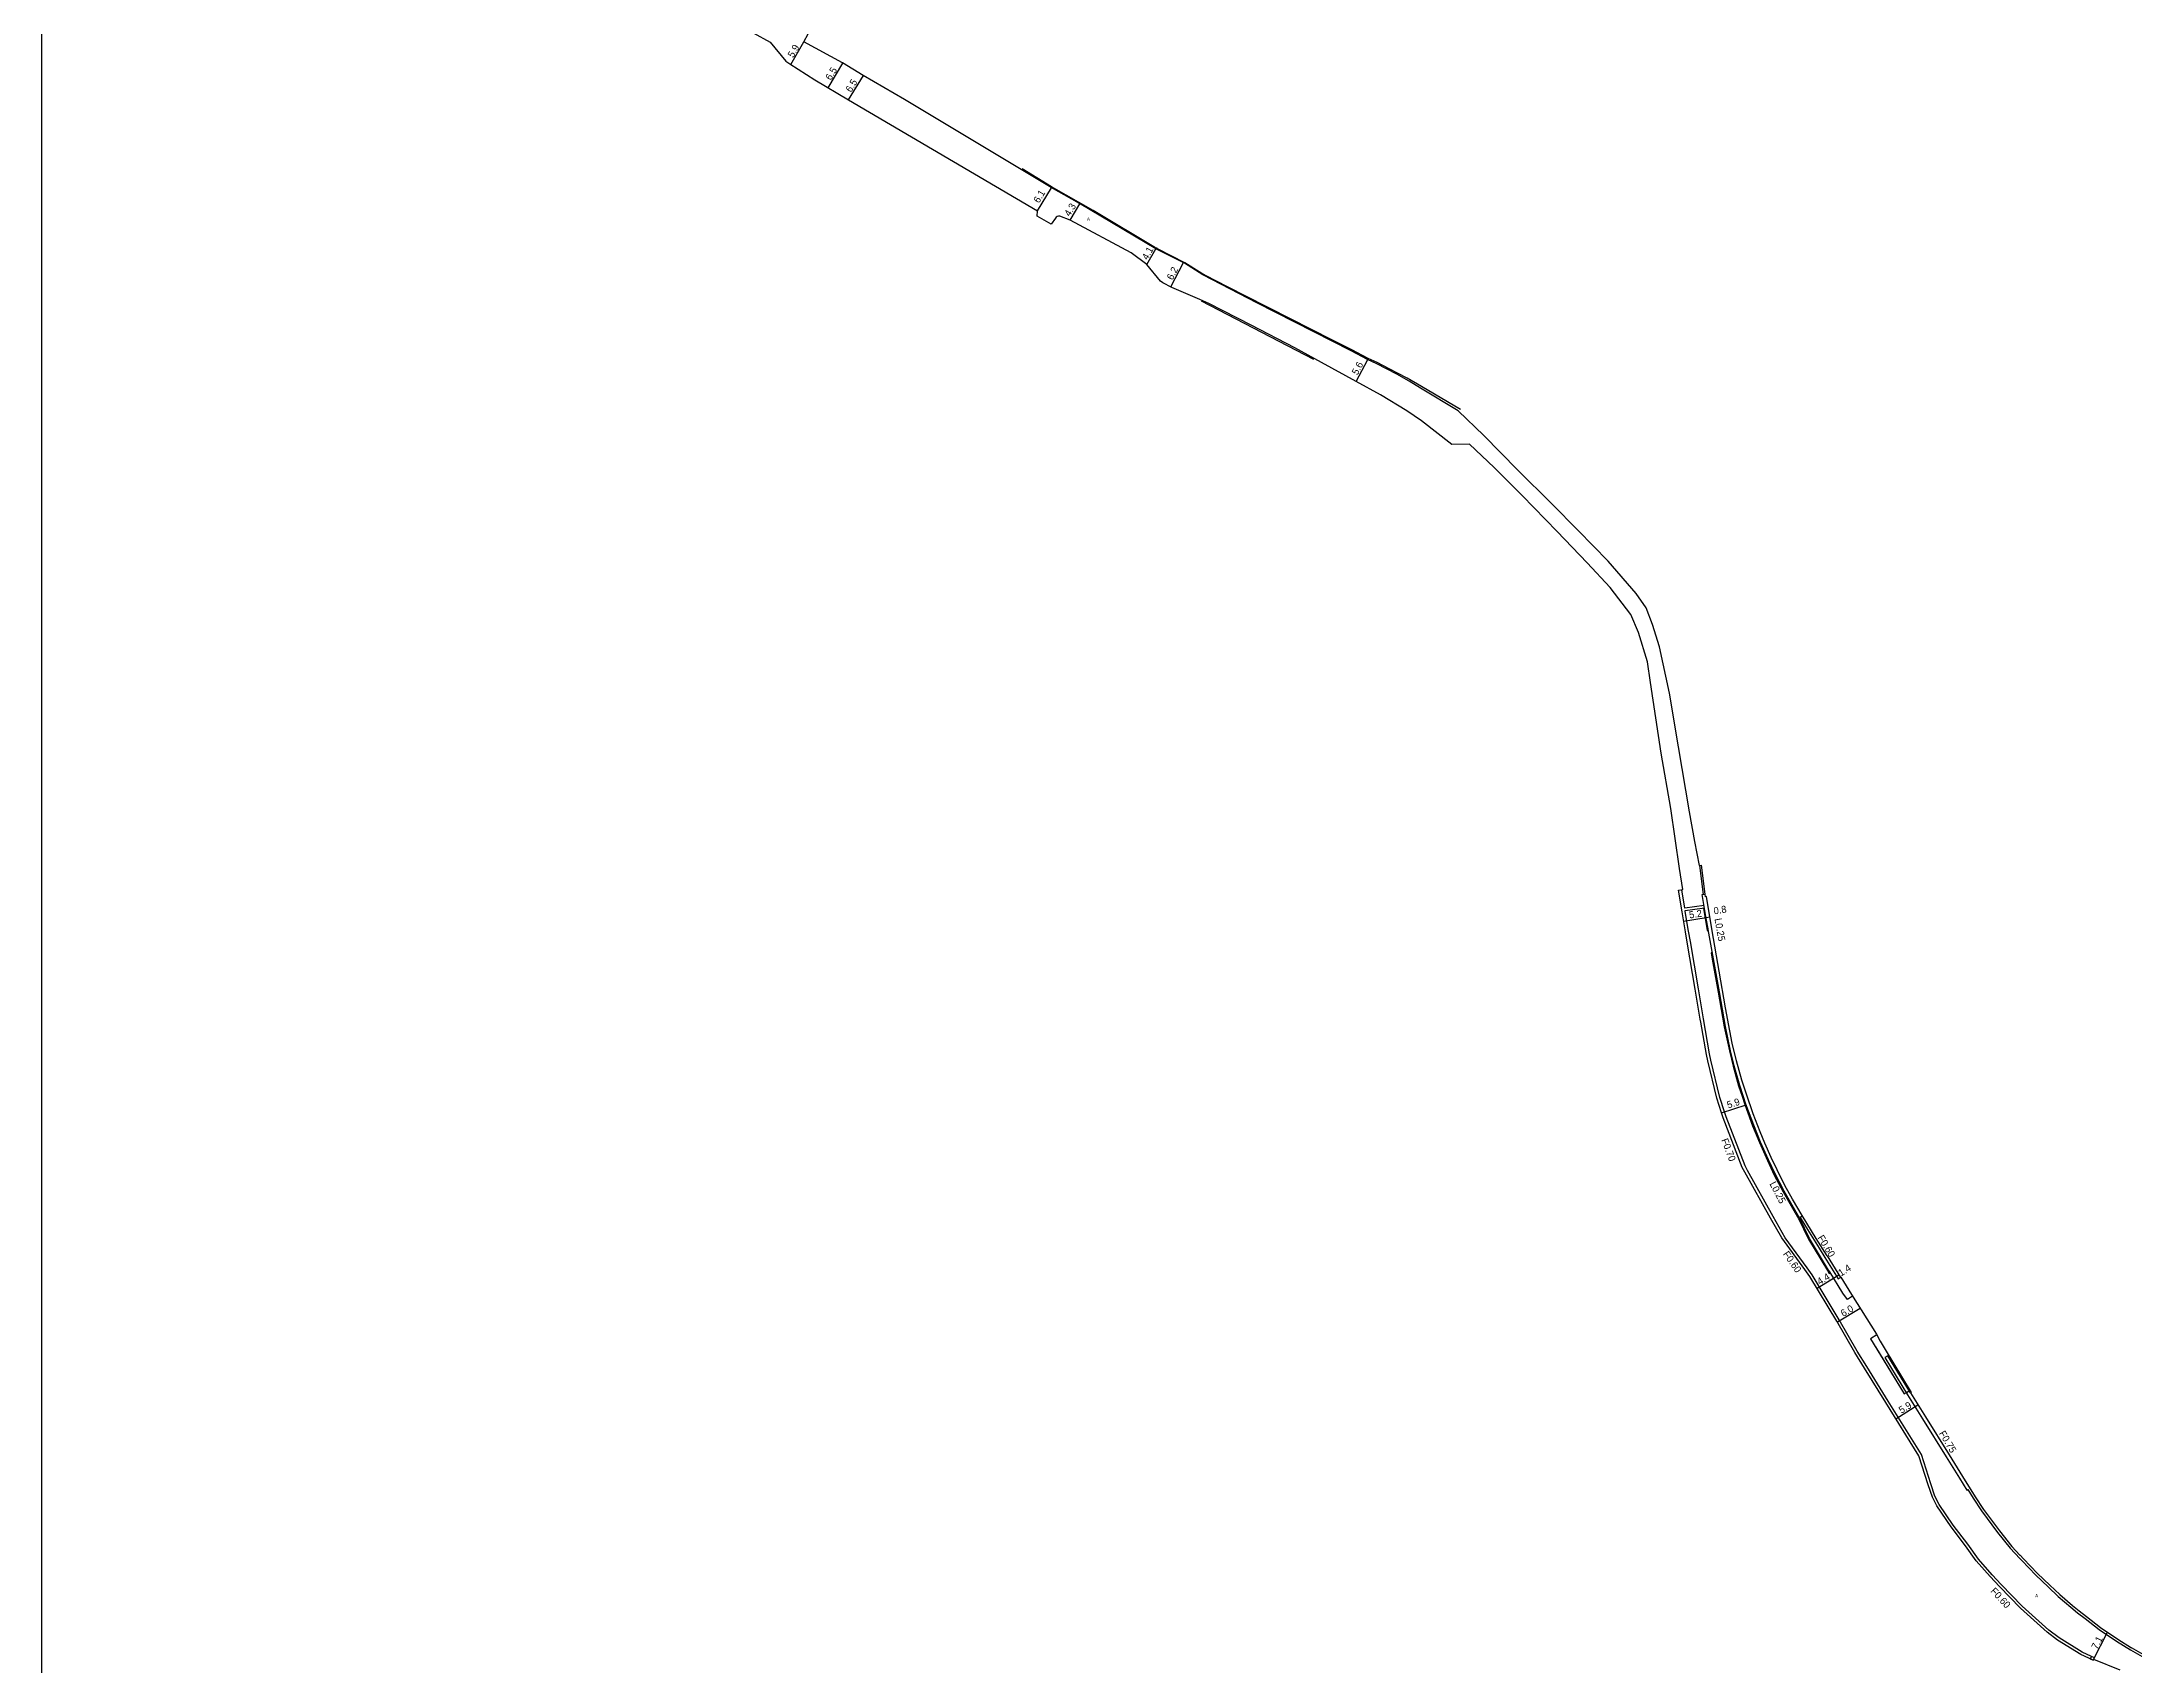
# Model space of a CAD drawing. Header units: metres. Extents: x -16000 to -12000, y -105000 to -102000.
# Drawn here: x -15200 to -14726.6, y -104249.7 to -103882.6 of the extents above; entities that cross this region are included whole.
import ezdxf

# ---------------------------------------------------------------- set-up
doc = ezdxf.new("R2010")
doc.units = ezdxf.units.M
doc.header["$LTSCALE"] = 2.5
for name, color, linetype in [('側溝・桝', 7, 'Continuous'), ('図郭', 7, 'Continuous'), ('幅員', 7, 'Continuous'), ('歩道・分離帯・安全施設', 7, 'Continuous'), ('舗装', 7, 'Continuous'), ('道路', 7, 'Continuous')]:
    doc.layers.add(name, color=color, linetype=linetype)
doc.styles.get("Standard").update_dxf_attribs({"font": ''})
doc.styles.add('YOKO_DECO', font='')
doc.styles.get('Standard').set_extended_font_data('@MS PGothic')
doc.styles.get('YOKO_DECO').set_extended_font_data('MS PGothic')

msp = doc.modelspace()

# ---------------------------------------------------------------- linework, layer by layer
at = {"layer": '側溝・桝'}
for points in [[(-14825.01, -104068.81), (-14824.14, -104075.39)], [(-14823.94, -104077.87), (-14828.32, -104078.45), (-14828.98, -104074.3)], [(-14736.29, -104247.68), (-14738.43, -104246.7), (-14743.63, -104243.49), (-14745.96, -104241.74), (-14751.95, -104236.33), (-14756.7, -104231.44), (-14758.77, -104229.23), (-14761.87, -104225.71), (-14764.29, -104222.29), (-14767.57, -104218.01), (-14770.74, -104213.31), (-14771.73, -104211.43), (-14772.67, -104208.69), (-14774.77, -104202.04), (-14782.31, -104189.96), (-14787.11, -104182.16), (-14789.34, -104178.67), (-14793.35, -104171.55), (-14799.5, -104161.43), (-14800.65, -104159.83), (-14805.56, -104153.07), (-14808.28, -104148.2), (-14814.1, -104137.84), (-14814.68, -104136.79), (-14818.94, -104125.67), (-14819.32, -104124.54), (-14820.35, -104121.28), (-14822.38, -104112.86), (-14822.68, -104111.42), (-14824.07, -104103.48), (-14825.23, -104096.7), (-14827.03, -104086.05), (-14827.44, -104083.72), (-14828.2, -104079.22), (-14828.23, -104079.01), (-14823.85, -104078.42)], [(-14824.11, -104078.46), (-14823.72, -104080.83), (-14823.24, -104083.56), (-14822.97, -104083.52)], [(-14822.08, -104088.54), (-14822.35, -104088.58), (-14822.09, -104090.01), (-14820.75, -104097.47), (-14819.39, -104105.31), (-14818.22, -104110.78), (-14817.39, -104114.18), (-14816.12, -104118.66), (-14815.36, -104120.98), (-14814.74, -104122.91), (-14812.96, -104127.69), (-14811.41, -104131.5), (-14809.62, -104135.54), (-14808.05, -104138.83), (-14806.08, -104142.62), (-14803.35, -104147.4), (-14802.61, -104148.63), (-14800.34, -104153.3), (-14795.99, -104160.45), (-14795.62, -104161.07), (-14795.39, -104160.93)], [(-14801.72, -104148.11), (-14802.19, -104148.4), (-14800.51, -104151.17), (-14797.92, -104155.35), (-14796.64, -104157.46), (-14793.62, -104162.33), (-14793.1, -104162.03)], [(-14777.25, -104188.12), (-14782.38, -104179.72), (-14783.02, -104180.11), (-14777.91, -104188.52)], [(-14777.91, -104188.52), (-14774.52, -104193.94), (-14769.14, -104202.53), (-14766.16, -104207.37), (-14764.47, -104210.07), (-14764.27, -104209.94), (-14763.05, -104211.89), (-14761.16, -104214.76), (-14757.55, -104219.65), (-14754.7, -104223.18), (-14752.51, -104225.58), (-14752.47, -104225.55), (-14752.04, -104226.03), (-14748.86, -104229.32), (-14746.1, -104231.98), (-14743.82, -104234.11), (-14740.96, -104236.56), (-14739.43, -104237.82), (-14737.75, -104239.11), (-14734.54, -104241.57), (-14730.65, -104244.23), (-14727.5, -104246.19), (-14724.29, -104248.02)]]:
    msp.add_lwpolyline(points, dxfattribs=at)
msp.add_lwpolyline([(-14735.88, -104248.55), (-14735.63, -104247.98), (-14736.29, -104247.68), (-14736.57, -104248.23)], close=True, dxfattribs=at)
at = {"layer": '図郭'}
msp.add_lwpolyline([(-15200, -103800), (-14400, -103800), (-14400, -104400), (-15200, -104400)], close=True, dxfattribs=at)
at = {"layer": '幅員'}
for points in [[(-15030.55, -103887.71), (-15027.64, -103882.58)], [(-15027.64, -103882.58), (-15026.63, -103880.73)], [(-15022.08, -103892.99), (-15018.77, -103887.4)], [(-15017.51, -103895.72), (-15014.11, -103890.18)], [(-14974.73, -103920.81), (-14971.59, -103915.58)], [(-14967.35, -103922.91), (-14965.16, -103919.21)], [(-14950, -103932.96), (-14948.01, -103929.37)], [(-14944.58, -103938.01), (-14941.75, -103932.49)], [(-14902.63, -103959.39), (-14900.03, -103954.43)], [(-14828.58, -104081.4), (-14823.49, -104080.56)], [(-14823.49, -104080.56), (-14822.67, -104080.42)], [(-14820.02, -104124.77), (-14814.44, -104122.99)], [(-14798.39, -104164.44), (-14794.64, -104162.16)], [(-14794.64, -104162.16), (-14793.47, -104161.43)], [(-14793.77, -104172.06), (-14788.62, -104168.96)], [(-14780.56, -104193.94), (-14775.56, -104190.82)], [(-14735.88, -104248.55), (-14732.66, -104242.21)]]:
    msp.add_lwpolyline(points, dxfattribs=at)
at = {"layer": '歩道・分離帯・安全施設'}
for points in [[(-14948.04, -103929.13), (-14962.13, -103920.74), (-14971.56, -103915.37), (-14978.21, -103911.28)], [(-14937.57, -103934.95), (-14941.44, -103932.51), (-14947.63, -103929.36), (-14947.79, -103929.1)], [(-14903.63, -103952.25), (-14908.02, -103950.03), (-14922.29, -103942.8), (-14927.89, -103939.96), (-14931.33, -103938.2), (-14934.68, -103936.5), (-14937.57, -103934.95)], [(-14937.73, -103941.13), (-14912.29, -103954.36)], [(-14897.93, -103955.12), (-14899.94, -103954.15), (-14903.63, -103952.25)], [(-14887.87, -103960.51), (-14891.09, -103958.65), (-14895.15, -103956.51), (-14897.93, -103955.12)], [(-14879.02, -103965.7), (-14887.87, -103960.51)], [(-14791.48, -104166.97), (-14792.58, -104165.56), (-14795.49, -104160.75), (-14795.76, -104160.31), (-14800.1, -104153.17), (-14802.37, -104148.5), (-14803.12, -104147.26), (-14805.85, -104142.49), (-14807.81, -104138.71), (-14809.38, -104135.43), (-14811.16, -104131.4), (-14812.71, -104127.59), (-14814.49, -104122.83), (-14815.11, -104120.9), (-14815.87, -104118.59), (-14817.13, -104114.11), (-14817.96, -104110.72), (-14819.13, -104105.26), (-14820.48, -104097.42), (-14821.83, -104089.96), (-14823.46, -104080.79), (-14824.34, -104075.42), (-14823.68, -104075.33)], [(-14791.48, -104166.97), (-14792.58, -104165.56), (-14795.49, -104160.75), (-14795.76, -104160.31), (-14800.1, -104153.17), (-14802.37, -104148.5), (-14803.12, -104147.26), (-14805.85, -104142.49), (-14807.81, -104138.71), (-14809.38, -104135.43), (-14811.16, -104131.4), (-14812.71, -104127.59), (-14814.49, -104122.83), (-14815.11, -104120.9), (-14815.87, -104118.59), (-14817.13, -104114.11), (-14817.96, -104110.72), (-14819.13, -104105.26), (-14820.48, -104097.42), (-14821.83, -104089.96), (-14823.46, -104080.79), (-14824.34, -104075.42), (-14823.68, -104075.33)], [(-14823.04, -104083.13), (-14823.46, -104080.79), (-14824.34, -104075.42)], [(-14795.49, -104160.75), (-14795.76, -104160.31), (-14800.1, -104153.17), (-14802.37, -104148.5), (-14803.12, -104147.26), (-14805.85, -104142.49), (-14807.81, -104138.71), (-14809.38, -104135.43), (-14811.16, -104131.4), (-14812.71, -104127.59), (-14814.49, -104122.83), (-14815.11, -104120.9), (-14815.87, -104118.59), (-14817.13, -104114.11), (-14817.96, -104110.72), (-14819.13, -104105.26), (-14820.48, -104097.42), (-14821.83, -104089.96), (-14822.08, -104088.54)], [(-14790.34, -104166.19), (-14791.48, -104166.97)], [(-14790.34, -104166.19), (-14791.48, -104166.97)], [(-14784.89, -104174.97), (-14786.31, -104175.85)], [(-14784.89, -104174.97), (-14786.31, -104175.85)], [(-14786.31, -104175.85), (-14778.69, -104188.32), (-14778.18, -104188.03)], [(-14786.31, -104175.85), (-14778.69, -104188.32), (-14778.18, -104188.03)], [(-14785.19, -104177.69), (-14778.69, -104188.32)], [(-14778.18, -104188.03), (-14777.38, -104187.55)]]:
    msp.add_lwpolyline(points, dxfattribs=at)
at = {"layer": '道路'}
for points in [[(-15040.38, -103879.78), (-15039.08, -103880.5), (-15035.23, -103882.67), (-15031.69, -103886.91), (-15030.8, -103887.55), (-15025.12, -103891.14), (-15017.51, -103895.72), (-14974.73, -103920.81)], [(-14937.36, -103935.25), (-14941.51, -103932.63), (-14948.01, -103929.37), (-14965.24, -103919.16), (-14971.66, -103915.54), (-15004.86, -103895.6), (-15014.17, -103890.15), (-15018.88, -103887.34), (-15027.64, -103882.58)], [(-14974.81, -103922.01), (-14974.73, -103920.81)], [(-14971.68, -103923.78), (-14974.81, -103922.01)], [(-14969.67, -103922.03), (-14970, -103921.98), (-14970.27, -103922.06), (-14970.49, -103922.21), (-14970.69, -103922.43), (-14971.68, -103923.78)], [(-14938.03, -103940.81), (-14944.38, -103938.1), (-14946.42, -103937.08), (-14946.93, -103936.73), (-14950, -103932.96), (-14953.55, -103930.26), (-14967.35, -103922.91), (-14969.67, -103922.03)], [(-14903.75, -103952.48), (-14912.21, -103948.15), (-14925.14, -103941.56), (-14937.36, -103935.25)], [(-14910.52, -103955.1), (-14916.5, -103951.78), (-14926.37, -103946.63), (-14935.95, -103941.74), (-14938.03, -103940.81)], [(-14898.01, -103955.42), (-14900.07, -103954.41), (-14903.75, -103952.48)], [(-14897.14, -103962.36), (-14902.63, -103959.39), (-14910.52, -103955.1)], [(-14888.11, -103960.89), (-14890.69, -103959.33), (-14893.46, -103957.73), (-14898.01, -103955.42)], [(-14887.86, -103968.28), (-14891.22, -103966), (-14897.14, -103962.36)], [(-14879.54, -103966.05), (-14888.11, -103960.89)], [(-14825.01, -104068.81), (-14826.02, -104063.42), (-14827.21, -104056.72), (-14829.73, -104042), (-14831.73, -104029.86), (-14834, -104019.37), (-14835.61, -104014.33), (-14837.05, -104010.55), (-14839.32, -104007.29), (-14845.66, -103999.99), (-14852.45, -103993.07), (-14858.4, -103987.07), (-14866.19, -103979.38), (-14873.76, -103971.61), (-14879.54, -103966.05)], [(-14877.03, -103973.59), (-14881.03, -103973.65), (-14887.86, -103968.28)], [(-14828.78, -104074.27), (-14829.47, -104069.51)], [(-14823.68, -104075.33), (-14824.55, -104068.75)], [(-14824.67, -104104.28), (-14824.79, -104103.6), (-14825.95, -104096.83), (-14827.75, -104086.17), (-14828.17, -104083.84), (-14828.92, -104079.33), (-14829.7, -104074.41), (-14828.78, -104074.27)], [(-14823.43, -104075.87), (-14823.61, -104075.9), (-14823.68, -104075.33)], [(-14796.13, -104157.14), (-14798.56, -104153.18), (-14801.78, -104148.01), (-14803.93, -104144.32), (-14805.68, -104141.18), (-14807.43, -104137.67), (-14808.76, -104134.85), (-14810.2, -104131.66), (-14811.26, -104129.04), (-14812.86, -104124.97), (-14814.37, -104120.58), (-14815.37, -104117.4), (-14816.58, -104113), (-14817.57, -104108.99), (-14818.13, -104106.23), (-14819.08, -104101.03), (-14820.53, -104092.74), (-14822.14, -104083.61), (-14823.43, -104075.87)], [(-14814.74, -104138.19), (-14815.34, -104137.1), (-14819.63, -104125.91), (-14820.02, -104124.77), (-14821.06, -104121.47), (-14823.1, -104113.02), (-14823.4, -104111.56), (-14824.67, -104104.28)], [(-14801.15, -104160.19), (-14806.33, -104153.05), (-14808.92, -104148.56), (-14814.74, -104138.19)], [(-14796.13, -104157.14), (-14793.1, -104162.03), (-14792.97, -104161.95), (-14790.56, -104165.84), (-14784.97, -104174.82), (-14784.11, -104176.39), (-14782.98, -104178.26), (-14777.1, -104188.03), (-14777.25, -104188.12), (-14773.87, -104193.53), (-14768.49, -104202.13), (-14765.51, -104206.97), (-14762.6, -104211.6), (-14760.72, -104214.46), (-14757.13, -104219.33), (-14754.29, -104222.83), (-14752.48, -104224.83), (-14752.44, -104224.8), (-14751.66, -104225.66), (-14748.48, -104228.94), (-14745.74, -104231.6), (-14743.46, -104233.71), (-14740.61, -104236.15), (-14739.1, -104237.4), (-14737.42, -104238.68), (-14734.22, -104241.14), (-14730.36, -104243.79), (-14727.22, -104245.73)], [(-14729.77, -104250.79), (-14735.8, -104248.37), (-14735.88, -104248.55), (-14738.72, -104247.24), (-14743.97, -104244.01), (-14746.35, -104242.22), (-14752.38, -104236.77), (-14757.14, -104231.87), (-14759.23, -104229.65), (-14762.35, -104226.09), (-14764.79, -104222.65), (-14768.07, -104218.38), (-14771.27, -104213.62), (-14772.3, -104211.67), (-14773.25, -104208.88), (-14775.34, -104202.3), (-14782.84, -104190.28), (-14787.63, -104182.49), (-14789.87, -104178.99), (-14793.89, -104171.86), (-14800.01, -104161.77), (-14801.15, -104160.19)], [(-14628.79, -104293.99), (-14632.41, -104291.78), (-14637.65, -104288.89), (-14647.3, -104283.61), (-14659.26, -104277.86), (-14667.08, -104274.22), (-14674.97, -104270.36), (-14680.18, -104267.97), (-14684.6, -104265.95), (-14693.57, -104261.87), (-14701.99, -104258.07), (-14711.89, -104253.51), (-14717.58, -104250.9), (-14720.55, -104249.33), (-14724.04, -104247.55), (-14727.22, -104245.73)]]:
    msp.add_lwpolyline(points, dxfattribs=at)
at = {"layer": '道路', "flags": 128}
for points in [[(-14829.47, -104069.51), (-14831.43, -104055.97), (-14833.66, -104043.44), (-14836.08, -104027.45), (-14836.74, -104022.75), (-14838.79, -104016.16), (-14840.5, -104012.09), (-14845.17, -104005.95), (-14850.42, -104000.39), (-14857.21, -103993.32), (-14865.07, -103985.19), (-14871.4, -103978.83), (-14877.03, -103973.59)], [(-14825.01, -104068.81), (-14824.55, -104068.75)]]:
    msp.add_lwpolyline(points, dxfattribs=at)

# ---------------------------------------------------------------- texts
at = {"layer": '側溝・桝'}
for s, rotation, p in [('L0.25', 280, (-14821.59, -104080.9)), ('F0.70', 291, (-14820.1, -104130.91)), ('L0.25', 297.3993, (-14809.19, -104140.82)), ('F0.60', 301.4706, (-14798.34, -104153.01)), ('F0.60', 305.2481, (-14806.19, -104156.73)), ('F0.75', 300.5892, (-14770.86, -104197.24)), ('F0.60', 312.7427, (-14759.26, -104233.03))]:
    msp.add_text(s, height=1.6, rotation=rotation, dxfattribs=at).set_placement(p)
at = {"layer": '幅員'}
for s, rotation, p in [('5.9', 60, (-15029.99, -103886.29)), ('6.5', 59, (-15021.49, -103891.41)), ('6.5', 59, (-15016.91, -103894.13)), ('6.1', 59, (-14974.41, -103919.17)), ('4.3', 59, (-14967.44, -103922.19)), ('4.1', 61, (-14949.85, -103932.03)), ('6.2', 63, (-14944.17, -103936.58)), ('5.6', 62, (-14902.34, -103958.04)), ('5.2', 9, (-14827.19, -104080.83)), ('0.8', 9, (-14821.65, -104079.91)), ('5.9', 18, (-14818.47, -104123.81)), ('4.4', 31.2299, (-14797.78, -104163.77)), ('1.4', 32.2413, (-14792.97, -104161.82)), ('6.0', 31.0965, (-14792.44, -104170.97)), ('5.9', 31.9478, (-14779.28, -104192.84)), ('7.1', 63.0503, (-14734.99, -104246.25))]:
    msp.add_text(s, height=1.6, rotation=rotation, dxfattribs=at).set_placement(p)
at = {"layer": '舗装', "style": 'YOKO_DECO'}
for p in [(-14963.56, -103923.02, 119.12), (-14749.04, -104234.34, 111.44)]:
    msp.add_text('A', height=0.75, dxfattribs=at).set_placement(p)

doc.saveas('drawing.dxf')
